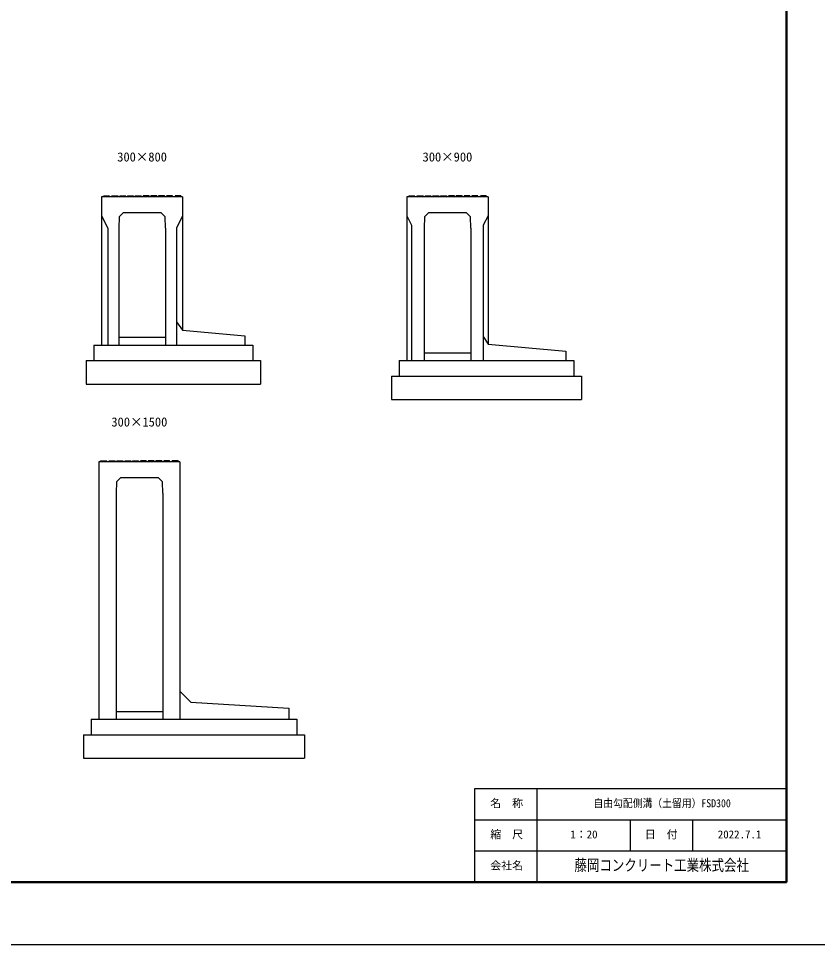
# Model space of a CAD drawing. Units: millimetres, scale not verified. Extents: x -16800 to 16800, y -5940 to 5940.
# Drawn here: x -5329 to -200, y -5940 to 0 of the extents above; entities that cross this region are included whole.
import ezdxf
from ezdxf.enums import TextEntityAlignment as Align

# ---------------------------------------------------------------- set-up
doc = ezdxf.new("R2010")
doc.units = ezdxf.units.MM
doc.header["$LTSCALE"] = 20
for name, color, linetype, lineweight in [('0-1_Defpoints', 5, 'Continuous', 25), ('0-2_HATCH', 6, 'Continuous', 25), ('0-5_OUTLINE', 3, 'Continuous', 25), ('0-6_TXT', 7, 'Continuous', 25), ('0-7_WAKU', 3, 'Continuous', 25), ('0-8_WAKU-LINE', 7, 'Continuous', 25)]:
    doc.layers.add(name, color=color, linetype=linetype, lineweight=lineweight)
doc.layers.add('0-9_WAKU-TXT', color=7, linetype='Continuous')
doc.styles.add('ＭＳ ゴシック', font='')
doc.styles.get('ＭＳ ゴシック').set_extended_font_data('MS Gothic')

msp = doc.modelspace()

# ---------------------------------------------------------------- linework, layer by layer
at = {"layer": '0-1_Defpoints'}
msp.add_lwpolyline([(-16800, -5940), (0, -5940), (0, 5940), (-16800, 5940)], close=True, dxfattribs=at)
at = {"layer": '0-2_HATCH'}
for p, q in [((-4785, -1144.85), (-4784, -1138.35)), ((-4784, -1138.35), (-4746, -1138.35)), ((-4745, -1144.85), (-4746, -1138.35)), ((-4730, -1144.85), (-4729, -1138.35)), ((-4729, -1138.35), (-4691, -1138.35)), ((-4690, -1144.85), (-4691, -1138.35)), ((-4680, -1144.85), (-4679, -1138.35)), ((-4679, -1138.35), (-4641, -1138.35)), ((-4640, -1144.85), (-4641, -1138.35)), ((-4630, -1144.85), (-4629, -1138.35)), ((-4629, -1138.35), (-4591, -1138.35)), ((-4590, -1144.85), (-4591, -1138.35)), ((-4580, -1144.85), (-4579, -1138.35)), ((-4579, -1138.35), (-4541, -1138.35)), ((-4540, -1144.85), (-4541, -1138.35)), ((-4530, -1144.85), (-4529, -1138.35)), ((-4491, -1138.35), (-4529, -1138.35)), ((-4490, -1144.85), (-4491, -1138.35)), ((-4480, -1144.85), (-4479, -1138.35)), ((-4441, -1138.35), (-4479, -1138.35)), ((-4440, -1144.85), (-4441, -1138.35)), ((-4430, -1144.85), (-4429, -1138.35)), ((-4391, -1138.35), (-4429, -1138.35)), ((-4390, -1144.85), (-4391, -1138.35)), ((-4380, -1144.85), (-4379, -1138.35)), ((-4341, -1138.35), (-4379, -1138.35)), ((-4340, -1144.85), (-4341, -1138.35)), ((-4325, -1144.85), (-4324, -1138.35)), ((-4286, -1138.35), (-4324, -1138.35)), ((-4285, -1144.85), (-4286, -1138.35)), ((-2825, -1144.85), (-2824, -1138.35)), ((-2824, -1138.35), (-2786, -1138.35)), ((-2785, -1144.85), (-2786, -1138.35)), ((-2770, -1144.85), (-2769, -1138.35)), ((-2769, -1138.35), (-2731, -1138.35)), ((-2730, -1144.85), (-2731, -1138.35)), ((-2720, -1144.85), (-2719, -1138.35)), ((-2719, -1138.35), (-2681, -1138.35)), ((-2680, -1144.85), (-2681, -1138.35)), ((-2670, -1144.85), (-2669, -1138.35)), ((-2669, -1138.35), (-2631, -1138.35)), ((-2630, -1144.85), (-2631, -1138.35)), ((-2620, -1144.85), (-2619, -1138.35)), ((-2619, -1138.35), (-2581, -1138.35)), ((-2580, -1144.85), (-2581, -1138.35)), ((-2570, -1144.85), (-2569, -1138.35)), ((-2531, -1138.35), (-2569, -1138.35)), ((-2530, -1144.85), (-2531, -1138.35)), ((-2520, -1144.85), (-2519, -1138.35)), ((-2481, -1138.35), (-2519, -1138.35)), ((-2480, -1144.85), (-2481, -1138.35)), ((-2470, -1144.85), (-2469, -1138.35)), ((-2431, -1138.35), (-2469, -1138.35)), ((-2430, -1144.85), (-2431, -1138.35)), ((-2420, -1144.85), (-2419, -1138.35)), ((-2381, -1138.35), (-2419, -1138.35)), ((-2380, -1144.85), (-2381, -1138.35)), ((-2365, -1144.85), (-2364, -1138.35)), ((-2326, -1138.35), (-2364, -1138.35)), ((-2325, -1144.85), (-2326, -1138.35)), ((-4802.5, -2844.85), (-4801.5, -2838.35)), ((-4801.5, -2838.35), (-4763.5, -2838.35)), ((-4762.5, -2844.85), (-4763.5, -2838.35)), ((-4747.5, -2844.85), (-4746.5, -2838.35)), ((-4746.5, -2838.35), (-4708.5, -2838.35)), ((-4707.5, -2844.85), (-4708.5, -2838.35)), ((-4697.5, -2844.85), (-4696.5, -2838.35)), ((-4696.5, -2838.35), (-4658.5, -2838.35)), ((-4657.5, -2844.85), (-4658.5, -2838.35)), ((-4647.5, -2844.85), (-4646.5, -2838.35)), ((-4646.5, -2838.35), (-4608.5, -2838.35)), ((-4607.5, -2844.85), (-4608.5, -2838.35)), ((-4597.5, -2844.85), (-4596.5, -2838.35)), ((-4596.5, -2838.35), (-4558.5, -2838.35)), ((-4557.5, -2844.85), (-4558.5, -2838.35)), ((-4547.5, -2844.85), (-4546.5, -2838.35)), ((-4508.5, -2838.35), (-4546.5, -2838.35)), ((-4507.5, -2844.85), (-4508.5, -2838.35)), ((-4497.5, -2844.85), (-4496.5, -2838.35)), ((-4458.5, -2838.35), (-4496.5, -2838.35)), ((-4457.5, -2844.85), (-4458.5, -2838.35)), ((-4447.5, -2844.85), (-4446.5, -2838.35)), ((-4408.5, -2838.35), (-4446.5, -2838.35)), ((-4407.5, -2844.85), (-4408.5, -2838.35)), ((-4397.5, -2844.85), (-4396.5, -2838.35)), ((-4358.5, -2838.35), (-4396.5, -2838.35)), ((-4357.5, -2844.85), (-4358.5, -2838.35)), ((-4342.5, -2844.85), (-4341.5, -2838.35)), ((-4303.5, -2838.35), (-4341.5, -2838.35)), ((-4302.5, -2844.85), (-4303.5, -2838.35))]:
    msp.add_line(p, q, dxfattribs=at)
at = {"layer": '0-5_OUTLINE'}
for p, q in [((-4795, -1144.85), (-4795, -2094.85)), ((-4275, -1144.85), (-4795, -1144.85)), ((-4275, -1144.85), (-4275, -1999.85)), ((-2835, -1144.85), (-2835, -2194.85)), ((-2315, -1144.85), (-2835, -1144.85)), ((-2315, -1144.85), (-2315, -2089.85)), ((-4655, -1244.85), (-4683.2, -1273.05)), ((-2695, -1244.85), (-2723.2, -1273.05)), ((-4795, -1264.85), (-4755, -1344.85)), ((-4683.2, -1273.05), (-4685, -1344.85)), ((-4385, -1344.85), (-4386.79, -1273.05)), ((-4275, -1264.85), (-4315, -1344.85)), ((-2835, -1264.85), (-2805, -1324.85)), ((-2723.2, -1273.05), (-2725, -1344.85)), ((-2425, -1344.85), (-2426.79, -1273.05)), ((-2315, -1264.85), (-2345, -1324.85)), ((-4755, -1344.85), (-4755, -2094.85)), ((-4685, -1344.85), (-4685, -2094.85)), ((-4385, -1344.85), (-4385, -2094.85)), ((-4315, -1344.85), (-4315, -2094.85)), ((-2805, -1324.85), (-2805, -2194.85)), ((-2725, -1344.85), (-2725, -2194.85)), ((-2425, -1344.85), (-2425, -2194.85)), ((-2345, -1324.85), (-2345, -2194.85)), ((-4315, -1944.85), (-4275, -1999.85)), ((-4275, -1999.85), (-3875, -2034.85)), ((-4685, -2044.85), (-4385, -2044.85)), ((-3875, -2034.85), (-3875, -2094.85)), ((-2345, -2039.85), (-2315, -2089.85)), ((-4845, -2094.85), (-4845, -2194.85)), ((-4845, -2094.85), (-3825, -2094.85)), ((-4795, -2094.85), (-4685, -2094.85)), ((-4385, -2094.85), (-3875, -2094.85)), ((-3825, -2094.85), (-3825, -2194.85)), ((-2315, -2089.85), (-1815, -2134.85)), ((-1815, -2134.85), (-1815, -2194.85)), ((-4895, -2194.85), (-4895, -2344.85)), ((-4895, -2194.85), (-3775, -2194.85)), ((-3775, -2194.85), (-3775, -2344.85)), ((-2885, -2194.85), (-2885, -2294.85)), ((-2885, -2194.85), (-1765, -2194.85)), ((-2835, -2194.85), (-2725, -2194.85)), ((-2725, -2144.85), (-2425, -2144.85)), ((-2425, -2194.85), (-1815, -2194.85)), ((-1765, -2194.85), (-1765, -2294.85)), ((-2935, -2294.85), (-2935, -2444.85)), ((-2935, -2294.85), (-1715, -2294.85)), ((-1715, -2294.85), (-1715, -2444.85)), ((-4895, -2344.85), (-3775, -2344.85)), ((-2935, -2444.85), (-1715, -2444.85)), ((-4812.5, -2844.85), (-4812.5, -4494.85)), ((-4292.5, -2844.85), (-4812.5, -2844.85)), ((-4292.5, -2844.85), (-4292.5, -4494.85)), ((-4672.5, -2944.85), (-4700.7, -2973.05)), ((-4700.7, -2973.05), (-4702.5, -3044.85)), ((-4402.5, -3044.85), (-4404.29, -2973.05)), ((-4702.5, -3044.85), (-4702.5, -4494.85)), ((-4402.5, -3044.85), (-4402.5, -4494.85)), ((-4222.5, -4384.85), (-4292.5, -4314.85)), ((-4702.5, -4444.85), (-4402.5, -4444.85)), ((-4862.5, -4494.85), (-4862.5, -4594.85)), ((-4862.5, -4494.85), (-3542.5, -4494.85)), ((-4812.5, -4494.85), (-4702.5, -4494.85)), ((-4402.5, -4494.85), (-3592.5, -4494.85)), ((-3542.5, -4494.85), (-3542.5, -4594.85)), ((-4912.5, -4594.85), (-4912.5, -4744.85)), ((-4912.5, -4594.85), (-3492.5, -4594.85)), ((-3492.5, -4594.85), (-3492.5, -4744.85)), ((-4912.5, -4744.85), (-3492.5, -4744.85))]:
    msp.add_line(p, q, dxfattribs=at)
for points in [[(-4655, -1244.85), (-4415, -1244.85), (-4386.79, -1273.05)], [(-2695, -1244.85), (-2455, -1244.85), (-2426.79, -1273.05)], [(-4672.5, -2944.85), (-4432.5, -2944.85), (-4404.29, -2973.05)], [(-4222.5, -4384.85), (-3592.5, -4424.85), (-3592.5, -4494.85)]]:
    msp.add_lwpolyline(points, dxfattribs=at)
at = {"layer": '0-7_WAKU'}
for p, q in [((-2400, -4940), (-400, -4940)), ((-2400, -5540), (-2400, -4940))]:
    msp.add_line(p, q, dxfattribs=at)
at = {"layer": '0-7_WAKU', "lineweight": 50}
msp.add_lwpolyline([(-16400, -5540), (-400, -5540), (-400, 5540), (-16400, 5540)], close=True, dxfattribs=at)
at = {"layer": '0-8_WAKU-LINE'}
for p, q in [((-2000, -5540), (-2000, -4940)), ((-2400, -5140), (-400, -5140)), ((-1400, -5340), (-1400, -5140)), ((-1000, -5340), (-1000, -5140)), ((-2400, -5340), (-400, -5340))]:
    msp.add_line(p, q, dxfattribs=at)

# ---------------------------------------------------------------- texts
at = {"layer": '0-6_TXT', "style": 'ＭＳ ゴシック'}
for s, p in [('300×800', (-4695, -934.84)), ('300×900', (-2735, -934.84)), ('300×1500', (-4732.5, -2634.84))]:
    msp.add_text(s, height=58.65, dxfattribs=at).set_placement(p, align=Align.BOTTOM_LEFT)
at = {"layer": '0-9_WAKU-TXT', "style": 'ＭＳ ゴシック'}
for s, p in [('名\u3000称', (-2300.1, -5075)), ('縮\u3000尺', (-2300.1, -5275)), ('1：20', (-1786.5, -5275)), ('日\u3000付', (-1308.11, -5275)), ('2022.7.1', (-840, -5275)), ('会社名', (-2300.1, -5475))]:
    msp.add_text(s, height=51.32, dxfattribs=at).set_placement(p, align=Align.BOTTOM_LEFT)
for s, height, width, p in [('自由勾配側溝（土留用）FSD300', 51.32, 0.9, (-1638, -5075)), ('藤岡コンクリート工業株式会社', 73.31, 0.8, (-1760, -5490))]:
    msp.add_text(s, height=height, dxfattribs=dict(at, width=width)).set_placement(p, align=Align.BOTTOM_LEFT)

doc.saveas('drawing.dxf')
